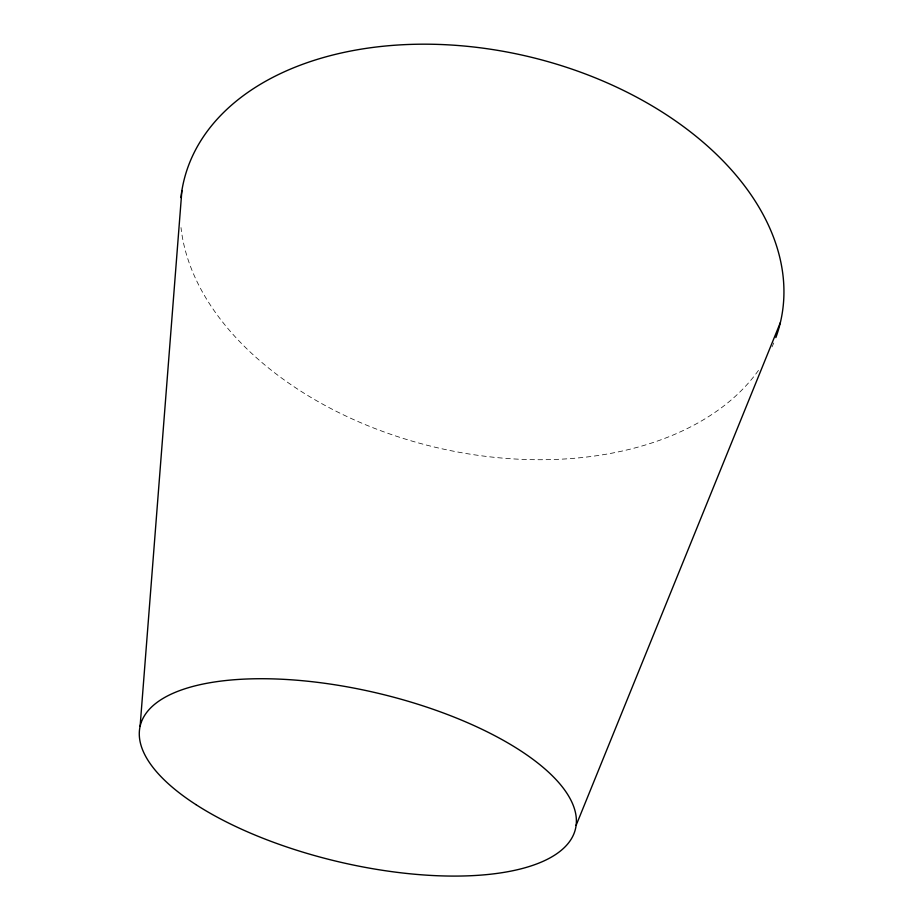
<?xml version="1.0" encoding="UTF-8"?>
<svg xmlns="http://www.w3.org/2000/svg" width="922" height="922" viewBox="0 0 922 922"><rect width="100%" height="100%" fill="white"/><g stroke="black" fill="none" stroke-linecap="round" stroke-linejoin="round"><path stroke-width="0.69" stroke-dasharray="4.61 3.46" d="M773.754 342.926A306.565 200.823 13.3 0 1 772.037 346.868M758.46 370.379A306.565 200.823 13.3 0 1 431.173 446.26A306.565 200.823 13.3 0 1 181 227.584"/><path stroke-width="1.38" d="M140.098 726.352L181.888 190.543M576.112 825.351L780.358 322.585M180.931 197.573A306.565 200.823 13.3 0 1 527.81 56.415A306.565 200.823 13.3 0 1 775.84 337.602M195.89 804.583A223.643 86.53 13.3 0 0 565.912 845.97A223.643 86.53 13.3 0 0 311.694 681.658A223.643 86.53 13.3 0 0 195.89 804.583"/></g></svg>
